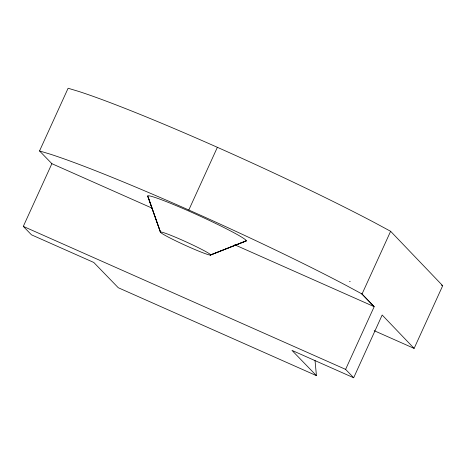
<?xml version="1.0" encoding="UTF-8"?>
<svg xmlns="http://www.w3.org/2000/svg" width="466" height="466" viewBox="0 0 466 466"><rect width="100%" height="100%" fill="white"/><g stroke="black" fill="none" stroke-linecap="round" stroke-linejoin="round"><path stroke-width="0.7" d="M315.022 360.492L316.443 375.648L291.961 350.38L353.677 377.757L382.167 315.016L414.123 348.405L442.7 285.705L390.625 231.293L375.287 223.01A207.131 13.007 24.5 0 0 78.626 91.4L68.112 88.243L39.534 150.943L51.877 163.683L152.219 208.203M316.443 375.648L118.265 287.726L93.782 262.457L31.461 234.812L23.3 226.389L51.877 163.683M188.8 210.02L217.377 147.314M353.677 377.757L345.603 369.375L374.181 306.669L362.047 293.994L390.625 231.293M210.626 255.024A27.616 1.736 24.5 0 0 174.301 236.728A27.616 1.736 24.5 0 0 171.669 238.825A27.616 1.736 24.5 0 0 210.626 255.024L246.298 240.823L210.213 255.083L245.873 241.114A54.196 3.402 24.5 0 0 196.996 214.721A54.196 3.402 24.5 0 0 148.042 196.739L160.455 232.284M39.534 150.943L50.054 154.1A207.131 13.007 24.5 0 1 346.71 285.71L362.047 293.994M441.366 285.11L442.7 285.705M349.523 281.318L350.211 281.627M234.625 244.755L374.181 306.669L361.633 293.772M374.192 330.691L414.123 348.405M23.3 226.389L345.603 369.375M147.629 196.064L160.438 232.027L148.042 196.739"/></g></svg>
